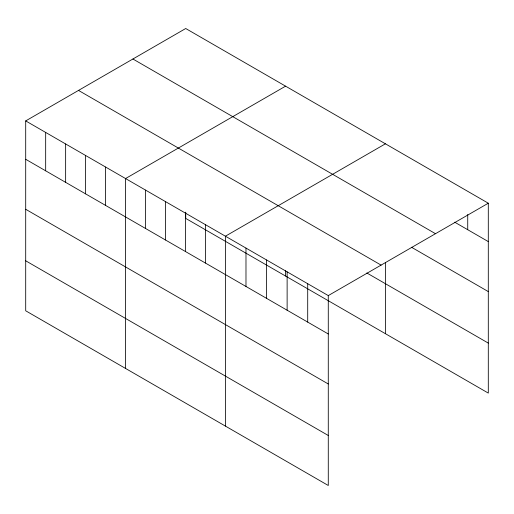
<?xml version="1.0" encoding="UTF-8"?>
<svg xmlns="http://www.w3.org/2000/svg" width="514" height="514" viewBox="0 0 514 514"><rect width="100%" height="100%" fill="white"/><g stroke="black" fill="none" stroke-linecap="round" stroke-linejoin="round"><path stroke-width="0.77" d="M25.7 120.906L328.279 295.595L328.279 485.486L25.7 310.79L25.7 120.906L185.721 28.514L488.3 203.21L488.3 393.094L185.721 218.405L185.721 212.153M285.572 86.166L125.551 178.551L125.551 368.442M385.423 143.811L225.402 236.202L225.402 426.087M328.279 295.595L488.3 203.21M454.691 222.189L488.3 241.593M132.914 59.001L435.493 233.697M411.483 247.24L488.3 291.592M78.507 90.413L381.086 265.108M366.829 272.973L488.3 343.101M25.7 159.289L328.279 333.978M25.7 209.282L328.279 383.977M25.7 260.797L328.279 435.486M467.727 214.518L467.727 229.713M385.423 262.635L385.423 333.702M307.706 283.715L307.706 322.098M287.127 271.835L287.127 310.225M285.572 270.582L285.572 276.05M266.554 259.955L266.554 298.345M245.981 248.082L245.981 286.465M205.433 224.669L205.433 263.052M185.464 213.143L185.464 251.526M165.495 201.61L165.495 239.993M145.52 190.084L145.52 228.467M105.582 167.024L105.582 205.407M85.613 155.491L85.613 193.874M65.638 143.965L65.638 182.348M45.669 132.432L45.669 170.815"/></g></svg>
